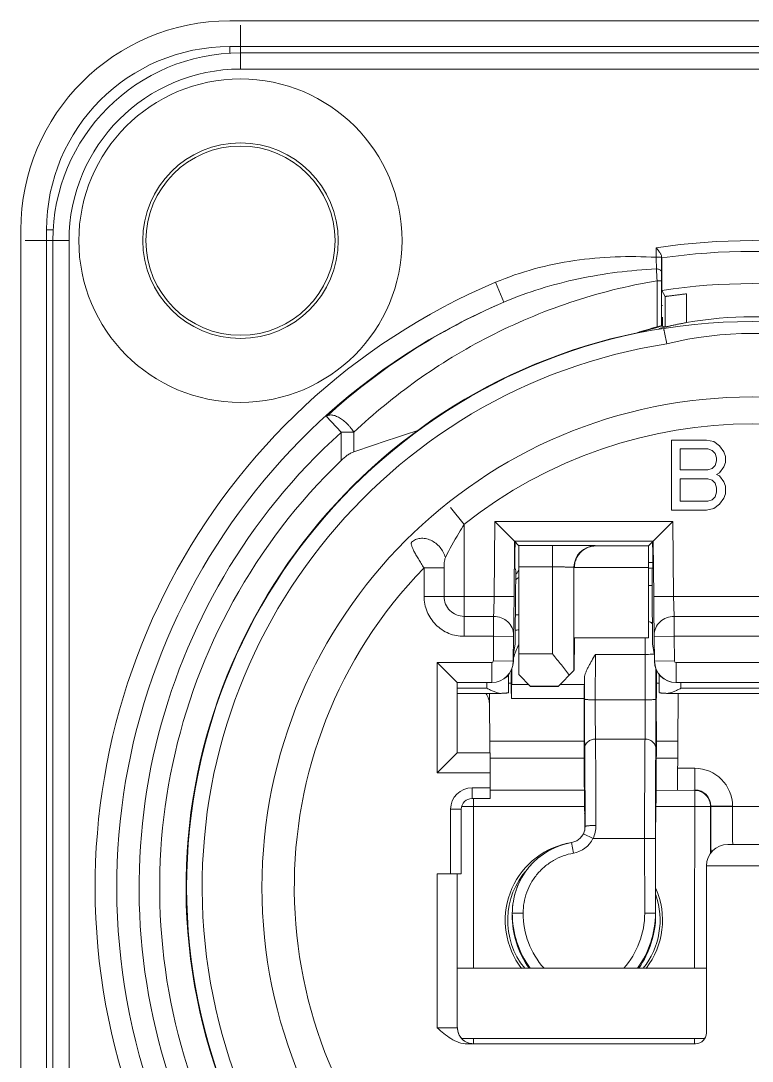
# Model space of a CAD drawing. Header units: millimetres. Extents: x -71336 to -35435, y -26189 to 22712.
# Drawn here: x -57808.2 to -57794.62, y -2460.45 to -2441.15 of the extents above; entities that cross this region are included whole.
import ezdxf

# ---------------------------------------------------------------- set-up
doc = ezdxf.new("R2010")
doc.units = ezdxf.units.MM
doc.linetypes.add('CENTER', pattern=[2, 1.25, -0.25, 0.25, -0.25])
doc.layers.add('SC - Equipment', color=7, linetype='Continuous', lineweight=13)

# ---------------------------------------------------------------- blocks, each defined once
blk = doc.blocks.new('FIBRE')
at = {"layer": 'SC - Equipment', "linetype": 'Continuous'}
for p, q in [((133396.786, 5484.521), (133410.719, 5484.521)), ((133396.786, 5484.09), (133396.786, 5484.178)), ((133410.719, 5484.178), (133396.786, 5484.178)), ((133396.929, 5483.878), (133396.929, 5484.094)), ((133410.575, 5484.094), (133396.929, 5484.094)), ((133410.575, 5483.878), (133396.929, 5483.878)), ((133394, 5464.212), (133394, 5481.736)), ((133394.344, 5464.212), (133394.344, 5481.736)), ((133394.432, 5481.736), (133394.344, 5481.736)), ((133394.428, 5481.592), (133394.428, 5464.355)), ((133394.643, 5481.592), (133394.428, 5481.592)), ((133394.643, 5481.592), (133394.643, 5464.355)), ((133402.473, 5481.497), (133402.473, 5481.37)), ((133402.545, 5481.37), (133402.473, 5481.37)), ((133402.545, 5481.37), (133402.545, 5481.336)), ((133402.549, 5481.363), (133402.549, 5480.929)), ((133400.33, 5481.037), (133400.442, 5480.773)), ((133402.483, 5481.058), (133402.483, 5480.442)), ((133402.544, 5481.058), (133402.483, 5481.058)), ((133402.544, 5481.058), (133402.544, 5480.457)), ((133402.549, 5480.929), (133402.591, 5480.848)), ((133402.591, 5480.441), (133402.591, 5480.848)), ((133402.878, 5480.5), (133402.878, 5480.883)), ((133402.555, 5480.728), (133402.552, 5480.728)), ((133402.552, 5480.53), (133402.552, 5480.572)), ((133402.555, 5480.572), (133402.555, 5480.526)), ((133402.551, 5480.455), (133402.544, 5480.457)), ((133402.551, 5480.455), (133402.552, 5480.463)), ((133402.552, 5480.463), (133402.552, 5480.477)), ((133402.572, 5480.421), (133402.572, 5480.419)), ((133402.577, 5480.393), (133402.582, 5480.367)), ((133402.582, 5480.367), (133402.613, 5480.218)), ((133398.271, 5479.038), (133398.078, 5479.251)), ((133398.271, 5479.038), (133398.271, 5478.663)), ((133398.441, 5479.038), (133398.271, 5479.038)), ((133398.441, 5479.038), (133398.441, 5478.779)), ((133402.675, 5478.935), (133402.675, 5478.001)), ((133403.142, 5478.935), (133402.675, 5478.935)), ((133403.239, 5478.915), (133403.142, 5478.935)), ((133403.317, 5478.856), (133403.239, 5478.915)), ((133403.375, 5478.776), (133403.317, 5478.856)), ((133402.792, 5478.538), (133402.792, 5478.816)), ((133402.792, 5478.816), (133403.161, 5478.816)), ((133403.161, 5478.816), (133403.22, 5478.796)), ((133403.22, 5478.796), (133403.259, 5478.756)), ((133403.259, 5478.756), (133403.278, 5478.697)), ((133403.395, 5478.716), (133403.375, 5478.776)), ((133403.395, 5478.637), (133403.395, 5478.716)), ((133403.259, 5478.597), (133403.22, 5478.558)), ((133403.278, 5478.657), (133403.259, 5478.597)), ((133403.278, 5478.697), (133403.278, 5478.657)), ((133403.317, 5478.498), (133403.375, 5478.577)), ((133403.375, 5478.577), (133403.395, 5478.637)), ((133403.161, 5478.538), (133402.792, 5478.538)), ((133403.22, 5478.558), (133403.161, 5478.538)), ((133403.278, 5478.478), (133403.317, 5478.498)), ((133403.317, 5478.458), (133403.278, 5478.478)), ((133403.375, 5478.379), (133403.317, 5478.458)), ((133402.792, 5478.12), (133402.792, 5478.418)), ((133402.792, 5478.418), (133403.161, 5478.418)), ((133403.161, 5478.418), (133403.22, 5478.399)), ((133403.22, 5478.399), (133403.259, 5478.359)), ((133403.259, 5478.359), (133403.278, 5478.299)), ((133403.395, 5478.319), (133403.375, 5478.379)), ((133403.395, 5478.22), (133403.395, 5478.319)), ((133403.259, 5478.18), (133403.22, 5478.14)), ((133403.278, 5478.24), (133403.259, 5478.18)), ((133403.278, 5478.299), (133403.278, 5478.24)), ((133403.375, 5478.16), (133403.395, 5478.22)), ((133399.91, 5477.81), (133399.731, 5478.035)), ((133403.161, 5478.12), (133402.792, 5478.12)), ((133403.22, 5478.14), (133403.161, 5478.12)), ((133403.239, 5478.021), (133403.317, 5478.081)), ((133403.317, 5478.081), (133403.375, 5478.16)), ((133402.675, 5478.001), (133403.142, 5478.001)), ((133403.142, 5478.001), (133403.239, 5478.021)), ((133399.91, 5477.81), (133399.91, 5476.32)), ((133400.32, 5477.851), (133400.312, 5476.852)), ((133402.696, 5477.851), (133400.32, 5477.851)), ((133400.584, 5477.586), (133400.32, 5477.851)), ((133402.432, 5477.586), (133402.696, 5477.851)), ((133402.704, 5476.852), (133402.696, 5477.851)), ((133400.584, 5477.586), (133400.577, 5476.85)), ((133400.584, 5477.586), (133400.638, 5477.532)), ((133402.432, 5477.586), (133400.584, 5477.586)), ((133400.591, 5477.579), (133400.589, 5477.43)), ((133401.089, 5477.532), (133400.638, 5477.532)), ((133401.089, 5477.532), (133401.089, 5476.085)), ((133401.666, 5477.525), (133401.663, 5477.527)), ((133401.666, 5477.525), (133402.371, 5477.525)), ((133402.371, 5477.525), (133402.432, 5477.586)), ((133402.427, 5477.43), (133402.425, 5477.579)), ((133402.439, 5476.85), (133402.432, 5477.586)), ((133399.377, 5477.232), (133399.377, 5476.852)), ((133399.644, 5477.231), (133399.377, 5477.231)), ((133399.644, 5477.231), (133399.644, 5476.852)), ((133400.598, 5477.217), (133400.589, 5477.217)), ((133400.64, 5476.085), (133400.64, 5477.245)), ((133401.089, 5477.245), (133400.64, 5477.245)), ((133401.376, 5477.24), (133401.376, 5475.864)), ((133401.381, 5477.235), (133401.376, 5477.24)), ((133401.381, 5477.237), (133402.369, 5477.237)), ((133402.427, 5477.305), (133402.369, 5477.305)), ((133402.369, 5477.237), (133402.369, 5476.298)), ((133402.427, 5477.228), (133402.369, 5477.228)), ((133400.591, 5476.215), (133400.598, 5476.932)), ((133402.369, 5476.996), (133402.418, 5476.996)), ((133402.418, 5476.932), (133402.425, 5476.215)), ((133400.312, 5476.852), (133399.377, 5476.852)), ((133400.577, 5476.85), (133400.312, 5476.852)), ((133402.439, 5476.85), (133402.704, 5476.852)), ((133404.8, 5476.852), (133402.704, 5476.852)), ((133400.304, 5476.586), (133399.91, 5476.586)), ((133400.304, 5476.586), (133400.304, 5476.32)), ((133400.64, 5476.607), (133400.595, 5476.607)), ((133400.64, 5476.607), (133400.595, 5476.607)), ((133402.405, 5476.502), (133402.422, 5476.502)), ((133404.793, 5476.586), (133402.712, 5476.586)), ((133402.712, 5476.32), (133402.712, 5476.586)), ((133400.304, 5476.32), (133399.912, 5476.32)), ((133400.304, 5476.32), (133400.301, 5475.992)), ((133400.569, 5476.317), (133400.304, 5476.32)), ((133400.569, 5476.317), (133400.567, 5475.99)), ((133402.369, 5476.298), (133401.381, 5476.298)), ((133402.447, 5476.317), (133402.712, 5476.32)), ((133402.449, 5475.99), (133402.447, 5476.317)), ((133402.715, 5475.992), (133402.712, 5476.32)), ((133404.793, 5476.32), (133402.712, 5476.32)), ((133400.569, 5475.988), (133400.57, 5476.091)), ((133400.591, 5476.215), (133400.57, 5476.091)), ((133400.64, 5476.085), (133401.089, 5476.085)), ((133402.446, 5476.091), (133402.425, 5476.215)), ((133399.552, 5474.502), (133399.552, 5475.971)), ((133400.279, 5475.971), (133399.552, 5475.971)), ((133399.818, 5475.705), (133399.552, 5475.971)), ((133400.279, 5475.705), (133400.279, 5475.971)), ((133400.567, 5475.99), (133400.301, 5475.992)), ((133401.661, 5476.079), (133401.66, 5475.473)), ((133401.661, 5476.079), (133402.325, 5476.079)), ((133402.325, 5475.473), (133402.325, 5476.079)), ((133402.449, 5475.99), (133402.715, 5475.992)), ((133402.737, 5475.705), (133402.737, 5475.971)), ((133404.768, 5475.971), (133402.737, 5475.971)), ((133400.503, 5475.571), (133400.503, 5475.808)), ((133400.548, 5475.852), (133400.538, 5475.774)), ((133400.544, 5475.864), (133400.546, 5475.879)), ((133400.798, 5475.652), (133400.641, 5475.809)), ((133401.164, 5475.652), (133401.376, 5475.864)), ((133402.469, 5475.483), (133402.468, 5475.883)), ((133402.514, 5475.808), (133402.514, 5475.571)), ((133399.818, 5474.767), (133399.818, 5475.705)), ((133400.279, 5475.705), (133399.818, 5475.705)), ((133400.215, 5475.627), (133400.215, 5475.703)), ((133400.503, 5475.696), (133400.539, 5475.696)), ((133400.538, 5475.695), (133400.538, 5475.774)), ((133400.543, 5475.657), (133400.545, 5475.679)), ((133400.545, 5475.679), (133400.771, 5475.679)), ((133401.191, 5475.679), (133401.515, 5475.679)), ((133401.512, 5475.657), (133401.515, 5475.679)), ((133401.517, 5475.769), (133401.517, 5475.483)), ((133402.475, 5475.717), (133402.477, 5475.696)), ((133402.514, 5475.696), (133402.477, 5475.696)), ((133404.768, 5475.705), (133402.737, 5475.705)), ((133402.801, 5475.703), (133402.801, 5475.627)), ((133400.215, 5475.627), (133399.82, 5475.627)), ((133400.401, 5475.559), (133399.82, 5475.559)), ((133400.256, 5474.767), (133400.249, 5475.554)), ((133400.401, 5475.56), (133400.405, 5475.56)), ((133400.796, 5475.655), (133401.167, 5475.655)), ((133400.798, 5475.652), (133401.164, 5475.652)), ((133402.611, 5475.56), (133402.615, 5475.56)), ((133404.889, 5475.559), (133402.615, 5475.559)), ((133402.756, 5474.273), (133402.767, 5475.541)), ((133404.704, 5475.627), (133402.801, 5475.627)), ((133400.25, 5475.402), (133400.25, 5475.402)), ((133401.511, 5475.493), (133400.542, 5475.493)), ((133402.325, 5475.473), (133401.66, 5475.473)), ((133400.255, 5474.924), (133401.51, 5474.924)), ((133402.323, 5474.951), (133401.663, 5474.951)), ((133402.762, 5474.924), (133402.476, 5474.924)), ((133399.552, 5474.502), (133399.818, 5474.767)), ((133400.26, 5474.767), (133399.818, 5474.767)), ((133400.26, 5474.767), (133400.26, 5474.502)), ((133400.26, 5474.695), (133401.512, 5474.695)), ((133402.474, 5474.695), (133402.76, 5474.695)), ((133402.987, 5474.561), (133402.758, 5474.561)), ((133402.987, 5474.561), (133402.981, 5471.896)), ((133400.26, 5474.502), (133399.552, 5474.502)), ((133400.26, 5474.502), (133400.26, 5474.159)), ((133400.018, 5474.303), (133400.018, 5474.159)), ((133400.018, 5474.303), (133400.26, 5474.303)), ((133400.018, 5474.159), (133400.26, 5474.159)), ((133400.035, 5471.896), (133400.035, 5474.159)), ((133401.515, 5474.27), (133400.26, 5474.27)), ((133402.981, 5474.267), (133402.471, 5474.27)), ((133402.981, 5474.267), (133402.987, 5474.273)), ((133399.73, 5473.153), (133399.73, 5474.015)), ((133399.73, 5474.015), (133399.874, 5474.015)), ((133399.874, 5473.153), (133399.874, 5474.015)), ((133401.517, 5474.052), (133399.879, 5474.052)), ((133402.468, 5474.052), (133405.036, 5474.052)), ((133403.197, 5474.052), (133403.199, 5474.055)), ((133403.197, 5474.052), (133403.197, 5473.429)), ((133403.203, 5474.058), (133403.49, 5474.058)), ((133403.49, 5474.051), (133403.49, 5474.058)), ((133401.516, 5473.727), (133401.511, 5473.71)), ((133401.52, 5473.743), (133401.516, 5473.727)), ((133401.522, 5473.755), (133401.52, 5473.743)), ((133401.521, 5473.76), (133401.524, 5473.785)), ((133401.522, 5473.755), (133401.522, 5473.755)), ((133401.501, 5473.689), (133401.63, 5473.625)), ((133401.63, 5473.625), (133402.462, 5473.625)), ((133402.319, 5472.63), (133402.318, 5473.625)), ((133402.462, 5472.631), (133402.462, 5473.625)), ((133402.465, 5473.59), (133402.465, 5472.61)), ((133401.345, 5473.572), (133401.37, 5473.431)), ((133404.076, 5473.548), (133403.429, 5473.548)), ((133403.142, 5473.261), (133403.142, 5471.035)), ((133404.363, 5473.261), (133403.142, 5473.261)), ((133399.554, 5471.104), (133399.554, 5473.153)), ((133399.554, 5473.153), (133399.874, 5473.153)), ((133399.82, 5471.106), (133399.82, 5473.153)), ((133400.568, 5472.792), (133400.561, 5472.75)), ((133400.554, 5472.631), (133400.551, 5472.61)), ((133400.554, 5472.631), (133400.698, 5472.63)), ((133400.559, 5472.729), (133400.561, 5472.75)), ((133402.462, 5472.631), (133402.319, 5472.63)), ((133402.465, 5472.61), (133402.462, 5472.631)), ((133403.142, 5471.896), (133399.82, 5471.896)), ((133403.122, 5470.963), (133399.876, 5470.963)), ((133400.035, 5470.963), (133400.035, 5470.891)), ((133402.981, 5470.963), (133402.981, 5470.891)), ((133400.862, 5470.889), (133399.955, 5470.889)), ((133402.998, 5470.891), (133400.862, 5470.891))]:
    blk.add_line(p, q, dxfattribs=at)
at = {"layer": 'SC - Equipment', "linetype": 'CENTER'}
for p, q in [((133396.929, 5484.094), (133396.929, 5484.465)), ((133394.428, 5481.592), (133394.057, 5481.592))]:
    blk.add_line(p, q, dxfattribs=at)
at = {"layer": 'SC - Equipment', "linetype": 'Continuous'}
for points in [[(133401.501, 5473.689), (133401.494, 5473.676), (133401.478, 5473.652), (133401.459, 5473.631), (133401.438, 5473.612), (133401.414, 5473.596), (133401.388, 5473.584), (133401.361, 5473.575)], [(133401.511, 5473.71), (133401.504, 5473.694), (133401.501, 5473.689)], [(133401.361, 5473.575), (133401.279, 5473.558), (133401.197, 5473.534), (133401.118, 5473.502), (133401.041, 5473.464), (133400.969, 5473.419), (133400.9, 5473.367), (133400.837, 5473.31), (133400.779, 5473.247), (133400.727, 5473.179), (133400.681, 5473.107), (133400.642, 5473.03), (133400.609, 5472.951), (133400.584, 5472.869), (133400.568, 5472.792)]]:
    blk.add_lwpolyline(points, dxfattribs=at)
for centre, radius in [((133396.929, 5481.592), 2.155), ((133396.929, 5481.592), 1.303), ((133396.929, 5481.592), 1.261), ((133403.752, 5472.974), 7.541), ((133403.752, 5472.974), 6.536)]:
    blk.add_circle(centre, radius, dxfattribs=at)
for centre, radius, start, end in [((133396.786, 5481.736), 2.785, 90, 180), ((133396.786, 5481.736), 2.442, 90, 180), ((133396.929, 5481.592), 2.502, 90, 180), ((133396.929, 5481.592), 2.286, 90, 180), ((133403.752, 5472.974), 8.619, 81.4619, 98.5381), ((133403.752, 5472.974), 8.475, 81.8086, 98.1914), ((133405.964, 5481.401), 3.419, 180.3294, 180.47), ((133394.135, 5480.729), 8.355, 2.255, 3.3382), ((133403.752, 5472.974), 8.317, 98.3422, 98.3661), ((133455.291, 5481.063), 52.747, 179.8768, 180.0063), ((133403.752, 5472.974), 8.76, 113.001, 66.999), ((133403.752, 5472.974), 8.046, 81.3986, 98.6014), ((133403.752, 5472.974), 8.472, 113.001, 66.999), ((133403.756, 5473.028), 8.424, 113.1672, 132.3931), ((133375.897, 5480.554), 26.655, 359.8362, 359.9504), ((133426.013, 5480.55), 23.458, 180.0575, 180.236), ((133403.752, 5475.581), 4.997, 79.9222, 100.0778), ((133403.752, 5475.576), 5.029, 104.6233, 107.7796), ((133403.593, 5476.128), 4.447, 106.4026, 107.0531), ((133403.736, 5475.647), 4.949, 104.8455, 106.4172), ((133403.752, 5475.581), 4.996, 103.4422, 104.4474), ((133403.749, 5475.598), 4.999, 103.8127, 103.9278), ((133403.1, 5480.509), 0.536, 189.6523, 190.3514), ((133403.752, 5472.974), 7.548, 101.7389, 78.2611), ((133403.752, 5475.581), 4.775, 76.189, 103.811), ((133403.752, 5472.974), 7.333, 98.9427, 81.0572), ((133403.752, 5472.974), 6.177, 51.5309, 128.4691), ((133403.752, 5472.974), 8.174, 132.1109, 47.8891), ((133403.752, 5472.974), 7.9, 133.9343, 46.0657), ((133401.663, 5477.24), 0.287, 90.0083, 179.9917), ((133403.752, 5472.974), 6.105, 135.7788, 44.2212), ((133403.747, 5472.984), 5.161, 127.0065, 127.5994), ((133399.91, 5476.852), 0.266, 179.9982, 270.0027), ((133402.326, 5476.383), 0.143, 47.5101, 72.5222), ((133400.869, 5471.364), 5.046, 92.6089, 93.1436), ((133472.794, 5476.137), 70.469, 179.86868, 180.04759), ((133401.226, 5475.872), 0.674, 150.3606, 166.1578), ((133400.279, 5475.992), 0.0215, 269.9991, 359.5008), ((133400.279, 5475.992), 0.287, 270.0048, 359.4952), ((133401.263, 5475.857), 0.714, 163.8339, 165.8064), ((133402.737, 5475.992), 0.287, 180.5048, 269.9952), ((133402.737, 5475.992), 0.0215, 180.4992, 270.0009), ((133401.254, 5475.774), 0.716, 172.8163, 179.9897), ((133401.352, 5475.846), 0.804, 177.0392, 179.5988), ((133399.966, 5475.552), 0.283, 0.534, 1.5689), ((133399.966, 5475.552), 0.282, 0.5212, 1.5697), ((133402.615, 5475.67), 0.111, 270.2537, 274.1901), ((133403.051, 5475.552), 0.283, 178.4343, 179.4663), ((133402.987, 5474.058), 0.503, 0.0011, 89.9985), ((133400.018, 5474.015), 0.287, 90, 180), ((133400.018, 5474.015), 0.144, 90, 180), ((133402.981, 5474.052), 0.216, 0.0264, 91.6732), ((133402.987, 5474.058), 0.215, 0.0082, 90.0015), ((133540.834, 5473.973), 137.632, 179.96757, 180.22281), ((133401.306, 5473.786), 0.218, 333.6001, 0.9634), ((133401.308, 5473.785), 0.359, 279.87, 333.5737), ((133401.508, 5472.536), 1.049, 102.0599, 217.6478), ((133403.429, 5473.261), 0.287, 90, 180), ((133401.508, 5472.536), 1.016, 137.8586, 219.0406), ((133401.508, 5472.536), 1.049, 322.3522, 23.9422), ((133401.508, 5472.536), 1.016, 320.9662, 19.4899), ((133401.5, 5472.61), 0.949, 178.767, 179.9997), ((133401.513, 5472.63), 0.959, 172.824, 179.9615), ((133401.799, 5472.63), 1.245, 179.9639, 216.0968), ((133401.8, 5472.63), 1.102, 179.9551, 221.702), ((133401.217, 5472.63), 1.102, 318.298, 0.0449), ((133401.217, 5472.63), 1.245, 323.9032, 0.0361), ((133401.79, 5472.61), 1.239, 180.0063, 215.1913), ((133401.226, 5472.61), 1.239, 324.8087, 359.9937), ((133400.036, 5471.106), 0.215, 180.0002, 270.0002), ((133402.998, 5471.035), 0.144, 270, 0)]:
    blk.add_arc(centre, radius, start, end, dxfattribs=at)
for centre, major_axis, ratio, start_param, end_param in [((133400.034, 5475.581), (6.468, 0), 0.818155, 1.164301, 1.170208), ((133400.638, 5477.245), (0, 0.287), 0.008727, -1.570796, -0.008727), ((133402.371, 5477.237), (0, 0.287), 0.008727, 0.008727, 1.570796), ((133400.591, 5477.432), (0.002, 0.215), 0.008802, -4.703586, -3.141516), ((133402.425, 5477.432), (-0.002, 0.215), 0.008802, -3.141669, -1.5796), ((133400.595, 5476.929), (0.003, 0.287), 0.008802, -1.561993, 0.000077), ((133400.862, 5477.017), (-0.041, 0.285), 0.998133, 0.737704, 1.014819), ((133402.421, 5476.929), (-0.003, 0.287), 0.008802, 6.283108, 7.845178), ((133401.384, 5475.832), (0, 0.467), 0.008727, 6.283185, 7.776957), ((133400.644, 5476.085), (0, 0.431), 0.008727, 1.570796, 2.266883), ((133400.281, 5475.99), (-0.203, 0.203), 0.999924, -3.926953, -2.36496), ((133402.735, 5475.99), (0.203, 0.203), 0.999924, -3.918226, -2.356233), ((133400.545, 5476.109), (0, 0.431), 0.008706, -3.071774, -2.208562), ((133402.475, 5475.825), (0, 0.108), 0.008706, 1.127631, 3.064912), ((133400.538, 5475.265), (0, 0.431), 0.008706, -1.01546, -0.000149), ((133401.515, 5476.109), (0, 0.431), 0.008706, -3.071774, -2.477802), ((133399.963, 5475.399), (-0.003, 0.288), 0.998629, 4.712395, 5.294634), ((133400.543, 5475.549), (0, 0.108), 0.008706, 0.069818, 2.126133), ((133401.512, 5475.549), (0, 0.108), 0.008706, 0.069818, 2.126133), ((133403.054, 5475.539), (0.003, 0.288), 0.998629, 7.790727, 7.853975), ((133401.508, 5475.265), (0, 0.431), 0.008706, -2.487154, -1.01546), ((133401.501, 5473.674), (0.001, 1.58), 0.008706, -0.999197, -0.658483), ((133402.485, 5473.674), (-0.001, 1.58), 0.008706, 0.658483, 0.999197), ((133401.524, 5475.306), (0.001, 1.436), 0.008706, -4.140789, -3.503973), ((133402.462, 5475.306), (-0.001, 1.436), 0.008706, -2.779212, -2.142396), ((133401.517, 5473.56), (0, 0.431), 0.008706, 5.195235, 5.920805), ((133402.468, 5473.56), (0, 0.431), 0.008706, 0.36238, 1.500978), ((133400.036, 5471.106), (0, 0.215), 0.999994, 7.873631, 9.424778)]:
    blk.add_ellipse(centre, major_axis=major_axis, ratio=ratio, start_param=start_param, end_param=end_param, dxfattribs=at)
for points, knots in [([(133402.473, 5481.497), (133402.476, 5481.492), (133402.49, 5481.475), (133402.503, 5481.457), (133402.513, 5481.444)], [0, 0, 0, 0, 0.255039, 1, 1, 1, 1]), ([(133402.473, 5481.37), (133402.109, 5481.391), (133401.558, 5481.373), (133400.844, 5481.226), (133400.497, 5481.108), (133400.33, 5481.037)], [0, 0, 0, 0, 0.49974, 0.749893, 1, 1, 1, 1]), ([(133402.473, 5481.37), (133402.473, 5481.356), (133402.474, 5481.305), (133402.474, 5481.253), (133402.475, 5481.215)], [0, 0, 0, 0, 0.262904, 1, 1, 1, 1]), ([(133402.513, 5481.444), (133402.521, 5481.433), (133402.532, 5481.417), (133402.542, 5481.396), (133402.545, 5481.386), (133402.545, 5481.382)], [0, 0, 0, 0, 0.573166, 0.809875, 1, 1, 1, 1]), ([(133402.475, 5481.215), (133402.126, 5481.199), (133401.604, 5481.134), (133400.929, 5480.96), (133400.602, 5480.841), (133400.442, 5480.773)], [0, 0, 0, 0, 0.501045, 0.750856, 1, 1, 1, 1]), ([(133402.544, 5481.177), (133402.544, 5481.179), (133402.543, 5481.185), (133402.538, 5481.193), (133402.528, 5481.202), (133402.513, 5481.209), (133402.495, 5481.214), (133402.482, 5481.215), (133402.475, 5481.215)], [0, 0, 0, 0, 0.086461, 0.180849, 0.345282, 0.541082, 0.7637, 1, 1, 1, 1]), ([(133402.545, 5481.336), (133402.545, 5481.322), (133402.545, 5481.269), (133402.545, 5481.216), (133402.544, 5481.177)], [0, 0, 0, 0, 0.263523, 1, 1, 1, 1]), ([(133402.483, 5481.058), (133402.089, 5480.991), (133401.509, 5480.846), (133400.772, 5480.567), (133400.248, 5480.323), (133399.752, 5480.046), (133399.285, 5479.738), (133398.847, 5479.404), (133398.573, 5479.164), (133398.441, 5479.04)], [0, 0, 0, 0, 0.26141, 0.389495, 0.515533, 0.639485, 0.761435, 0.881539, 1, 1, 1, 1]), ([(133402.591, 5480.848), (133402.591, 5480.848), (133402.592, 5480.848), (133402.592, 5480.848), (133402.594, 5480.849), (133402.597, 5480.849), (133402.6, 5480.849), (133402.605, 5480.85), (133402.614, 5480.851), (133402.626, 5480.853), (133402.641, 5480.854), (133402.657, 5480.857), (133402.676, 5480.859), (133402.697, 5480.862), (133402.728, 5480.866), (133402.77, 5480.871), (133402.823, 5480.877), (133402.86, 5480.881), (133402.878, 5480.883)], [0, 0, 0, 0, 0.001385, 0.005167, 0.011349, 0.019914, 0.030843, 0.044114, 0.07758, 0.119931, 0.170707, 0.229438, 0.295526, 0.368277, 0.446994, 0.619331, 0.806211, 1, 1, 1, 1]), ([(133402.517, 5480.446), (133402.494, 5480.44), (133402.459, 5480.431), (133402.413, 5480.418), (133402.378, 5480.409), (133402.344, 5480.399), (133402.316, 5480.391), (133402.294, 5480.384), (133402.281, 5480.38), (133402.271, 5480.377), (133402.264, 5480.375), (133402.259, 5480.374), (133402.257, 5480.373), (133402.256, 5480.372)], [0, 0, 0, 0, 0.265782, 0.39811, 0.529813, 0.660489, 0.789196, 0.852057, 0.912753, 0.941481, 0.968135, 0.989833, 1, 1, 1, 1]), ([(133402.282, 5480.378), (133402.281, 5480.377), (133402.287, 5480.379), (133402.287, 5480.379), (133402.289, 5480.38)], [0, 0, 0, 0, 0.296065, 1, 1, 1, 1]), ([(133402.544, 5480.457), (133402.544, 5480.457), (133402.544, 5480.457), (133402.543, 5480.457), (133402.541, 5480.456), (133402.539, 5480.456), (133402.537, 5480.455), (133402.532, 5480.454), (133402.526, 5480.453), (133402.517, 5480.45), (133402.506, 5480.448), (133402.495, 5480.445), (133402.487, 5480.443), (133402.483, 5480.442)], [0, 0, 0, 0, 0.0051, 0.019636, 0.043424, 0.076282, 0.11795, 0.167957, 0.290942, 0.440937, 0.612953, 0.801522, 1, 1, 1, 1]), ([(133402.573, 5480.413), (133402.574, 5480.411), (133402.575, 5480.405), (133402.576, 5480.398), (133402.577, 5480.393)], [0, 0, 0, 0, 0.21523, 1, 1, 1, 1]), ([(133402.878, 5480.5), (133402.86, 5480.497), (133402.823, 5480.49), (133402.77, 5480.48), (133402.722, 5480.47), (133402.684, 5480.462), (133402.658, 5480.456), (133402.641, 5480.452), (133402.626, 5480.449), (133402.614, 5480.446), (133402.606, 5480.444), (133402.6, 5480.443), (133402.597, 5480.442), (133402.594, 5480.442), (133402.593, 5480.441), (133402.591, 5480.441), (133402.591, 5480.441), (133402.591, 5480.441)], [0, 0, 0, 0, 0.192454, 0.378264, 0.550037, 0.70159, 0.767948, 0.827074, 0.878326, 0.921181, 0.955125, 0.968609, 0.979723, 0.988443, 0.994745, 0.998605, 1, 1, 1, 1]), ([(133398.441, 5479.038), (133398.429, 5479.057), (133398.409, 5479.086), (133398.38, 5479.122), (133398.348, 5479.156), (133398.306, 5479.194), (133398.253, 5479.231), (133398.201, 5479.257), (133398.159, 5479.268), (133398.129, 5479.27), (133398.11, 5479.268), (133398.092, 5479.262), (133398.083, 5479.255), (133398.078, 5479.251)], [0, 0, 0, 0, 0.149429, 0.226593, 0.303946, 0.455816, 0.598381, 0.725727, 0.834169, 0.881081, 0.923378, 0.962301, 1, 1, 1, 1]), ([(133398.441, 5478.779), (133398.58, 5478.826), (133398.864, 5478.923), (133399.148, 5479.017), (133399.293, 5479.064)], [0, 0, 0, 0, 0.491658, 1, 1, 1, 1]), ([(133398.271, 5478.663), (133398.297, 5478.688), (133398.337, 5478.723), (133398.396, 5478.76), (133398.426, 5478.774), (133398.441, 5478.779)], [0, 0, 0, 0, 0.520929, 0.770146, 1, 1, 1, 1]), ([(133399.91, 5477.81), (133399.886, 5477.772), (133399.798, 5477.628), (133399.717, 5477.48), (133399.661, 5477.369)], [0, 0, 0, 0, 0.263334, 1, 1, 1, 1]), ([(133399.661, 5477.369), (133399.649, 5477.418), (133399.61, 5477.49), (133399.535, 5477.561), (133399.468, 5477.602), (133399.397, 5477.625), (133399.326, 5477.629), (133399.261, 5477.612), (133399.225, 5477.588), (133399.211, 5477.573)], [0, 0, 0, 0, 0.263404, 0.400026, 0.534016, 0.661831, 0.781445, 0.893205, 1, 1, 1, 1]), ([(133399.211, 5477.573), (133399.209, 5477.572), (133399.207, 5477.567), (133399.206, 5477.558), (133399.207, 5477.547), (133399.21, 5477.533), (133399.216, 5477.517), (133399.226, 5477.49), (133399.243, 5477.453), (133399.27, 5477.403), (133399.302, 5477.349), (133399.338, 5477.291), (133399.364, 5477.251), (133399.377, 5477.231)], [0, 0, 0, 0, 0.016769, 0.038978, 0.068105, 0.104645, 0.148661, 0.199999, 0.323082, 0.469975, 0.635636, 0.814515, 1, 1, 1, 1]), ([(133401.663, 5477.527), (133401.663, 5477.527), (133401.663, 5477.527), (133401.662, 5477.527), (133401.661, 5477.527), (133401.659, 5477.527), (133401.656, 5477.528), (133401.651, 5477.528), (133401.645, 5477.528), (133401.637, 5477.528), (133401.628, 5477.529), (133401.614, 5477.529), (133401.592, 5477.529), (133401.563, 5477.53), (133401.53, 5477.53), (133401.492, 5477.53), (133401.45, 5477.531), (133401.389, 5477.531), (133401.305, 5477.531), (133401.199, 5477.532), (133401.126, 5477.532), (133401.089, 5477.532)], [0, 0, 0, 0, 0.000552, 0.001678, 0.003391, 0.005694, 0.012067, 0.020791, 0.031847, 0.045205, 0.060835, 0.078705, 0.120982, 0.171628, 0.230174, 0.296048, 0.368634, 0.447231, 0.619421, 0.806036, 1, 1, 1, 1]), ([(133401.381, 5477.237), (133401.381, 5477.26), (133401.387, 5477.304), (133401.409, 5477.364), (133401.441, 5477.416), (133401.492, 5477.468), (133401.567, 5477.512), (133401.633, 5477.524), (133401.666, 5477.525)], [0, 0, 0, 0, 0.151273, 0.295537, 0.429767, 0.55487, 0.784272, 1, 1, 1, 1]), ([(133399.661, 5477.369), (133399.659, 5477.364), (133399.655, 5477.354), (133399.651, 5477.332), (133399.647, 5477.303), (133399.644, 5477.268), (133399.644, 5477.244), (133399.644, 5477.231)], [0, 0, 0, 0, 0.110626, 0.230045, 0.480555, 0.738649, 1, 1, 1, 1]), ([(133401.376, 5477.24), (133401.376, 5477.24), (133401.375, 5477.24), (133401.374, 5477.24), (133401.372, 5477.24), (133401.37, 5477.241), (133401.367, 5477.241), (133401.361, 5477.241), (133401.353, 5477.242), (133401.341, 5477.242), (133401.326, 5477.242), (133401.309, 5477.243), (133401.29, 5477.243), (133401.27, 5477.243), (133401.239, 5477.244), (133401.197, 5477.244), (133401.144, 5477.244), (133401.107, 5477.245), (133401.089, 5477.245)], [0, 0, 0, 0, 0.001825, 0.005904, 0.012315, 0.021063, 0.032135, 0.045503, 0.079011, 0.121288, 0.171925, 0.230455, 0.296308, 0.368869, 0.447438, 0.619564, 0.806108, 1, 1, 1, 1]), ([(133399.377, 5476.852), (133399.377, 5476.817), (133399.384, 5476.747), (133399.415, 5476.647), (133399.465, 5476.554), (133399.532, 5476.472), (133399.613, 5476.406), (133399.706, 5476.356), (133399.807, 5476.326), (133399.877, 5476.32), (133399.912, 5476.32)], [0, 0, 0, 0, 0.125001, 0.250029, 0.37502, 0.500023, 0.625024, 0.750026, 0.875028, 1, 1, 1, 1]), ([(133400.312, 5476.852), (133400.311, 5476.799), (133400.309, 5476.724), (133400.306, 5476.635), (133400.305, 5476.6), (133400.304, 5476.586)], [0, 0, 0, 0, 0.602915, 0.837999, 1, 1, 1, 1]), ([(133400.577, 5476.85), (133400.577, 5476.796), (133400.576, 5476.693), (133400.574, 5476.55), (133400.572, 5476.433), (133400.571, 5476.365), (133400.57, 5476.337)], [0, 0, 0, 0, 0.315286, 0.60298, 0.838063, 1, 1, 1, 1]), ([(133402.446, 5476.337), (133402.445, 5476.365), (133402.444, 5476.433), (133402.442, 5476.55), (133402.44, 5476.693), (133402.439, 5476.796), (133402.439, 5476.85)], [0, 0, 0, 0, 0.161937, 0.39702, 0.684714, 1, 1, 1, 1]), ([(133402.712, 5476.586), (133402.711, 5476.6), (133402.71, 5476.635), (133402.707, 5476.724), (133402.705, 5476.799), (133402.704, 5476.852)], [0, 0, 0, 0, 0.162001, 0.397085, 1, 1, 1, 1]), ([(133400.57, 5476.337), (133400.57, 5476.369), (133400.556, 5476.436), (133400.496, 5476.518), (133400.408, 5476.573), (133400.339, 5476.586), (133400.304, 5476.586)], [0, 0, 0, 0, 0.2411, 0.487651, 0.74143, 1, 1, 1, 1]), ([(133402.446, 5476.337), (133402.446, 5476.369), (133402.46, 5476.436), (133402.52, 5476.518), (133402.608, 5476.573), (133402.677, 5476.586), (133402.712, 5476.586)], [0, 0, 0, 0, 0.241101, 0.487651, 0.74143, 1, 1, 1, 1]), ([(133400.57, 5476.337), (133400.57, 5476.336), (133400.57, 5476.329), (133400.569, 5476.323), (133400.569, 5476.317)], [0, 0, 0, 0, 0.161918, 1, 1, 1, 1]), ([(133402.447, 5476.317), (133402.447, 5476.319), (133402.446, 5476.326), (133402.446, 5476.333), (133402.446, 5476.337)], [0, 0, 0, 0, 0.315252, 1, 1, 1, 1]), ([(133401.313, 5475.801), (133401.297, 5475.823), (133401.263, 5475.869), (133401.188, 5475.964), (133401.129, 5476.036), (133401.089, 5476.085)], [0, 0, 0, 0, 0.22865, 0.47676, 1, 1, 1, 1]), ([(133402.412, 5476.081), (133402.418, 5476.081), (133402.43, 5476.082), (133402.441, 5476.083), (133402.447, 5476.083)], [0, 0, 0, 0, 0.549868, 1, 1, 1, 1]), ([(133401.661, 5476.079), (133401.645, 5476.051), (133401.621, 5476.009), (133401.59, 5475.954), (133401.568, 5475.914), (133401.549, 5475.875), (133401.533, 5475.838), (133401.521, 5475.803), (133401.517, 5475.78), (133401.517, 5475.769)], [0, 0, 0, 0, 0.282135, 0.419321, 0.552153, 0.67893, 0.797513, 0.90533, 1, 1, 1, 1]), ([(133402.325, 5476.079), (133402.34, 5476.079), (133402.369, 5476.079), (133402.398, 5476.08), (133402.412, 5476.081)], [0, 0, 0, 0, 0.527597, 1, 1, 1, 1]), ([(133402.476, 5474.924), (133402.475, 5474.955), (133402.475, 5475.027), (133402.474, 5475.141), (133402.474, 5475.246), (133402.474, 5475.333), (133402.474, 5475.397), (133402.474, 5475.458), (133402.474, 5475.514), (133402.475, 5475.564), (133402.475, 5475.602), (133402.475, 5475.628), (133402.476, 5475.645), (133402.476, 5475.659), (133402.476, 5475.672), (133402.476, 5475.681), (133402.477, 5475.688), (133402.477, 5475.692), (133402.477, 5475.694), (133402.477, 5475.695), (133402.477, 5475.696), (133402.477, 5475.696)], [0, 0, 0, 0, 0.123455, 0.276793, 0.445669, 0.530995, 0.614233, 0.69342, 0.766686, 0.832303, 0.888733, 0.913074, 0.934636, 0.953282, 0.968918, 0.981467, 0.990858, 0.994354, 0.997045, 0.998928, 1, 1, 1, 1]), ([(133400.215, 5475.627), (133400.231, 5475.62), (133400.263, 5475.604), (133400.31, 5475.583), (133400.348, 5475.568), (133400.379, 5475.561), (133400.393, 5475.559), (133400.401, 5475.559)], [0, 0, 0, 0, 0.26925, 0.531164, 0.777926, 0.892653, 1, 1, 1, 1]), ([(133400.503, 5475.571), (133400.503, 5475.571), (133400.502, 5475.57), (133400.501, 5475.569), (133400.499, 5475.568), (133400.494, 5475.567), (133400.487, 5475.566), (133400.476, 5475.564), (133400.462, 5475.563), (133400.445, 5475.562), (133400.426, 5475.561), (133400.412, 5475.56), (133400.405, 5475.56)], [0, 0, 0, 0, 0.009043, 0.023706, 0.045598, 0.075137, 0.157445, 0.270269, 0.412603, 0.582989, 0.77965, 1, 1, 1, 1]), ([(133402.611, 5475.56), (133402.604, 5475.56), (133402.59, 5475.561), (133402.571, 5475.562), (133402.554, 5475.563), (133402.54, 5475.564), (133402.529, 5475.566), (133402.522, 5475.567), (133402.517, 5475.568), (133402.515, 5475.569), (133402.514, 5475.57), (133402.514, 5475.571), (133402.514, 5475.571)], [0, 0, 0, 0, 0.22035, 0.417011, 0.587397, 0.729731, 0.842555, 0.924863, 0.954402, 0.976294, 0.990957, 1, 1, 1, 1]), ([(133402.623, 5475.56), (133402.63, 5475.56), (133402.644, 5475.562), (133402.673, 5475.57), (133402.711, 5475.584), (133402.755, 5475.605), (133402.786, 5475.62), (133402.801, 5475.627)], [0, 0, 0, 0, 0.109161, 0.224976, 0.472068, 0.732712, 1, 1, 1, 1]), ([(133401.517, 5475.483), (133401.517, 5475.483), (133401.518, 5475.482), (133401.52, 5475.481), (133401.524, 5475.48), (133401.528, 5475.479), (133401.534, 5475.478), (133401.545, 5475.477), (133401.56, 5475.476), (133401.582, 5475.474), (133401.606, 5475.474), (133401.633, 5475.473), (133401.651, 5475.473), (133401.66, 5475.473)], [0, 0, 0, 0, 0.008746, 0.02514, 0.050215, 0.084072, 0.126476, 0.177055, 0.300986, 0.451201, 0.622153, 0.80762, 1, 1, 1, 1]), ([(133401.517, 5475.483), (133401.517, 5475.359), (133401.517, 5475.183), (133401.518, 5474.966), (133401.519, 5474.872), (133401.519, 5474.83)], [0, 0, 0, 0, 0.568091, 0.80992, 1, 1, 1, 1]), ([(133401.66, 5475.473), (133401.66, 5475.374), (133401.66, 5475.233), (133401.661, 5475.059), (133401.662, 5474.984), (133401.663, 5474.951)], [0, 0, 0, 0, 0.56809, 0.809919, 1, 1, 1, 1]), ([(133402.323, 5474.951), (133402.323, 5474.984), (133402.324, 5475.059), (133402.325, 5475.233), (133402.325, 5475.374), (133402.325, 5475.473)], [0, 0, 0, 0, 0.190081, 0.431909, 1, 1, 1, 1]), ([(133402.469, 5475.483), (133402.469, 5475.483), (133402.468, 5475.482), (133402.466, 5475.481), (133402.462, 5475.48), (133402.457, 5475.479), (133402.451, 5475.478), (133402.441, 5475.477), (133402.425, 5475.476), (133402.404, 5475.474), (133402.379, 5475.474), (133402.353, 5475.473), (133402.335, 5475.473), (133402.325, 5475.473)], [0, 0, 0, 0, 0.008746, 0.02514, 0.050215, 0.084072, 0.126476, 0.177055, 0.300986, 0.451201, 0.622153, 0.80762, 1, 1, 1, 1]), ([(133402.467, 5474.83), (133402.467, 5474.872), (133402.468, 5474.966), (133402.469, 5475.183), (133402.469, 5475.359), (133402.469, 5475.483)], [0, 0, 0, 0, 0.190079, 0.431907, 1, 1, 1, 1]), ([(133401.519, 5474.83), (133401.519, 5474.838), (133401.521, 5474.854), (133401.53, 5474.877), (133401.543, 5474.898), (133401.567, 5474.922), (133401.608, 5474.945), (133401.644, 5474.951), (133401.663, 5474.951)], [0, 0, 0, 0, 0.114119, 0.230332, 0.349691, 0.473143, 0.731142, 1, 1, 1, 1]), ([(133401.663, 5474.951), (133401.664, 5474.877), (133401.665, 5474.712), (133401.667, 5474.329), (133401.668, 5474.019), (133401.668, 5473.8)], [0, 0, 0, 0, 0.1919, 0.430554, 1, 1, 1, 1]), ([(133402.318, 5473.625), (133402.318, 5473.876), (133402.318, 5474.234), (133402.32, 5474.676), (133402.322, 5474.866), (133402.323, 5474.951)], [0, 0, 0, 0, 0.569078, 0.809487, 1, 1, 1, 1]), ([(133402.467, 5474.83), (133402.466, 5474.838), (133402.464, 5474.854), (133402.456, 5474.877), (133402.443, 5474.898), (133402.418, 5474.922), (133402.378, 5474.945), (133402.341, 5474.951), (133402.323, 5474.951)], [0, 0, 0, 0, 0.114119, 0.230332, 0.349691, 0.473143, 0.731142, 1, 1, 1, 1]), ([(133401.519, 5474.83), (133401.52, 5474.763), (133401.521, 5474.613), (133401.523, 5474.265), (133401.524, 5473.983), (133401.524, 5473.785)], [0, 0, 0, 0, 0.1919, 0.430555, 1, 1, 1, 1]), ([(133402.462, 5473.625), (133402.461, 5473.853), (133402.462, 5474.179), (133402.464, 5474.58), (133402.466, 5474.754), (133402.467, 5474.83)], [0, 0, 0, 0, 0.569078, 0.809486, 1, 1, 1, 1]), ([(133403.492, 5473.566), (133403.491, 5473.588), (133403.491, 5473.648), (133403.49, 5473.756), (133403.49, 5473.895), (133403.49, 5473.997), (133403.49, 5474.051)], [0, 0, 0, 0, 0.139183, 0.369753, 0.667218, 1, 1, 1, 1]), ([(133401.524, 5473.785), (133401.524, 5473.785), (133401.525, 5473.786), (133401.526, 5473.787), (133401.528, 5473.788), (133401.531, 5473.789), (133401.536, 5473.791), (133401.542, 5473.792), (133401.549, 5473.794), (133401.557, 5473.795), (133401.571, 5473.796), (133401.589, 5473.798), (133401.614, 5473.799), (133401.64, 5473.8), (133401.658, 5473.8), (133401.668, 5473.8)], [0, 0, 0, 0, 0.01198, 0.020176, 0.030224, 0.056326, 0.090746, 0.133392, 0.183969, 0.242124, 0.30734, 0.456428, 0.625854, 0.809532, 1, 1, 1, 1]), ([(133401.668, 5473.8), (133401.668, 5473.77), (133401.661, 5473.71), (133401.643, 5473.652), (133401.63, 5473.625)], [0, 0, 0, 0, 0.499248, 1, 1, 1, 1]), ([(133401.345, 5473.572), (133401.297, 5473.563), (133401.202, 5473.539), (133401.067, 5473.482), (133400.942, 5473.404), (133400.83, 5473.308), (133400.734, 5473.196), (133400.657, 5473.071), (133400.6, 5472.935), (133400.576, 5472.84), (133400.568, 5472.792)], [0, 0, 0, 0, 0.124994, 0.250004, 0.375001, 0.500004, 0.625004, 0.750005, 0.875, 1, 1, 1, 1]), ([(133403.493, 5473.548), (133403.493, 5473.548), (133403.493, 5473.549), (133403.492, 5473.55), (133403.492, 5473.551), (133403.492, 5473.553), (133403.492, 5473.555), (133403.492, 5473.56), (133403.492, 5473.563), (133403.492, 5473.566)], [0, 0, 0, 0, 0.016562, 0.06391, 0.142408, 0.252044, 0.39276, 0.56447, 1, 1, 1, 1]), ([(133401.37, 5473.431), (133401.323, 5473.422), (133401.231, 5473.398), (133401.102, 5473.338), (133400.985, 5473.256), (133400.885, 5473.156), (133400.803, 5473.039), (133400.743, 5472.91), (133400.706, 5472.772), (133400.698, 5472.678), (133400.698, 5472.63)], [0, 0, 0, 0, 0.124997, 0.249996, 0.374997, 0.499998, 0.625, 0.750001, 0.875001, 1, 1, 1, 1]), ([(133399.554, 5471.104), (133399.572, 5471.104), (133399.606, 5471.104), (133399.655, 5471.104), (133399.694, 5471.104), (133399.723, 5471.104), (133399.742, 5471.104), (133399.759, 5471.105), (133399.775, 5471.105), (133399.788, 5471.105), (133399.798, 5471.105), (133399.804, 5471.105), (133399.809, 5471.105), (133399.812, 5471.105), (133399.815, 5471.105), (133399.817, 5471.105), (133399.819, 5471.105), (133399.819, 5471.106), (133399.82, 5471.106), (133399.82, 5471.106), (133399.82, 5471.106), (133399.82, 5471.106)], [0, 0, 0, 0, 0.194992, 0.382536, 0.555445, 0.634283, 0.707017, 0.772932, 0.831407, 0.881861, 0.923824, 0.941486, 0.956878, 0.969967, 0.980722, 0.989113, 0.995123, 0.997232, 0.998744, 0.999661, 1, 1, 1, 1]), ([(133399.955, 5470.889), (133399.916, 5470.889), (133399.839, 5470.904), (133399.734, 5470.956), (133399.641, 5471.026), (133399.583, 5471.078), (133399.554, 5471.104)], [0, 0, 0, 0, 0.249625, 0.49961, 0.749785, 1, 1, 1, 1]), ([(133399.955, 5470.889), (133399.961, 5470.889), (133399.973, 5470.889), (133399.989, 5470.889), (133400.003, 5470.89), (133400.013, 5470.89), (133400.02, 5470.89), (133400.024, 5470.89), (133400.027, 5470.89), (133400.03, 5470.89), (133400.033, 5470.89), (133400.034, 5470.89), (133400.035, 5470.89), (133400.035, 5470.89), (133400.036, 5470.89), (133400.036, 5470.89), (133400.036, 5470.89)], [0, 0, 0, 0, 0.228959, 0.430212, 0.602444, 0.744514, 0.80403, 0.855774, 0.899676, 0.93567, 0.963719, 0.983797, 0.990839, 0.99588, 0.998923, 1, 1, 1, 1])]:
    blk.add_open_spline(points, degree=3, knots=knots, dxfattribs=at)

msp = doc.modelspace()

# ---------------------------------------------------------------- block references
at = {"layer": 'SC - Equipment', "xscale": 1.392311701247712, "yscale": 1.392311701247712, "zscale": 1.392311701247712}
msp.add_blockref('FIBRE', (-243534.226, -10077.313), dxfattribs=at)

doc.saveas('drawing.dxf')
